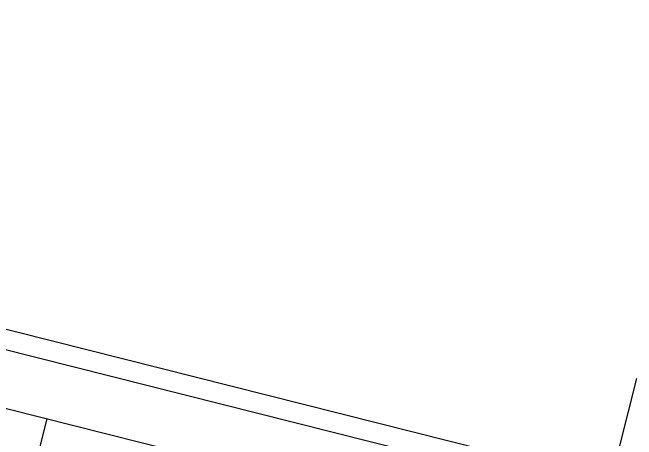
# Model space of a CAD drawing. Header units: metres. Extents: x 680594 to 684853, y 828874 to 830078.
# Drawn here: x 683528.8 to 683622.6, y 829505.6 to 829569.8 of the extents above; entities that cross this region are included whole.
import ezdxf

# ---------------------------------------------------------------- set-up
doc = ezdxf.new("R2010")
doc.units = ezdxf.units.M
doc.layers.add('PLOT_LINES', color=7, linetype='Continuous')

msp = doc.modelspace()

# ---------------------------------------------------------------- linework, layer by layer
at = {"layer": 'PLOT_LINES'}
for points in [[(683599.733, 829504.044), (683338.992, 829569.839)], [(683599.733, 829504.044), (683338.992, 829569.839)], [(683598.999, 829501.135), (683338.258, 829566.93)], [(683598.999, 829501.135), (683338.258, 829566.93)], [(683553.272, 829503.846), (683379.796, 829547.62)], [(683553.272, 829503.846), (683379.796, 829547.62)], [(683622.555, 829514.787), (683574.31, 829323.594)], [(683622.555, 829514.787), (683574.31, 829323.594)], [(683533.963, 829508.718), (683527.357, 829482.539)], [(683533.963, 829508.718), (683527.357, 829482.539)]]:
    msp.add_lwpolyline(points, dxfattribs=at)

doc.saveas('drawing.dxf')
